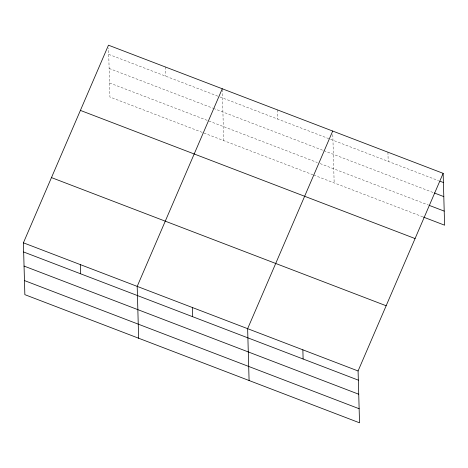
<?xml version="1.0" encoding="UTF-8"?>
<svg xmlns="http://www.w3.org/2000/svg" width="468" height="468" viewBox="0 0 468 468"><rect width="100%" height="100%" fill="white"/><g stroke="black" fill="none" stroke-linecap="round" stroke-linejoin="round"><path stroke-width="0.35" stroke-dasharray="2.34 1.75" d="M108.728 54.37L219.129 96.648M219.808 96.905L438.639 180.701M109.12 68.451L212.753 108.131M213.431 108.389L323.131 150.398M323.815 150.661L433.573 192.693M109.524 82.953L317.398 162.554M320.13 163.595L428.524 205.107M313.022 174.804L109.921 97.034L108.547 48.017M313.7 175.067L422.785 216.836M387.931 152.199L388.188 161.384M332.806 134.585L334.158 182.9M277.483 109.91L277.74 119.088M222.282 89.47L223.71 140.605M165.368 66.977L165.625 76.155"/><path stroke-width="0.7" d="M443.149 173.347L358.079 370.966L359.529 422.809L24.851 294.653L23.4 242.81L108.471 45.191L443.149 173.347L444.6 225.19L423.464 217.099M222.265 88.762L137.194 286.387L138.639 338.224M332.707 131.058L247.636 328.676L249.087 380.519M440.002 181.221L443.407 182.526M434.257 192.951L443.804 196.607M429.209 205.37L444.208 211.109M80.397 110.401L415.081 238.563M51.474 177.594L386.153 305.756M23.4 242.81L358.079 370.966M23.657 251.989L358.336 380.151M24.049 266.07L358.734 394.226M24.453 280.572L359.137 408.734M302.86 349.824L303.118 359.003M192.412 307.529L192.67 316.713M80.297 264.596L80.554 273.78"/></g></svg>
